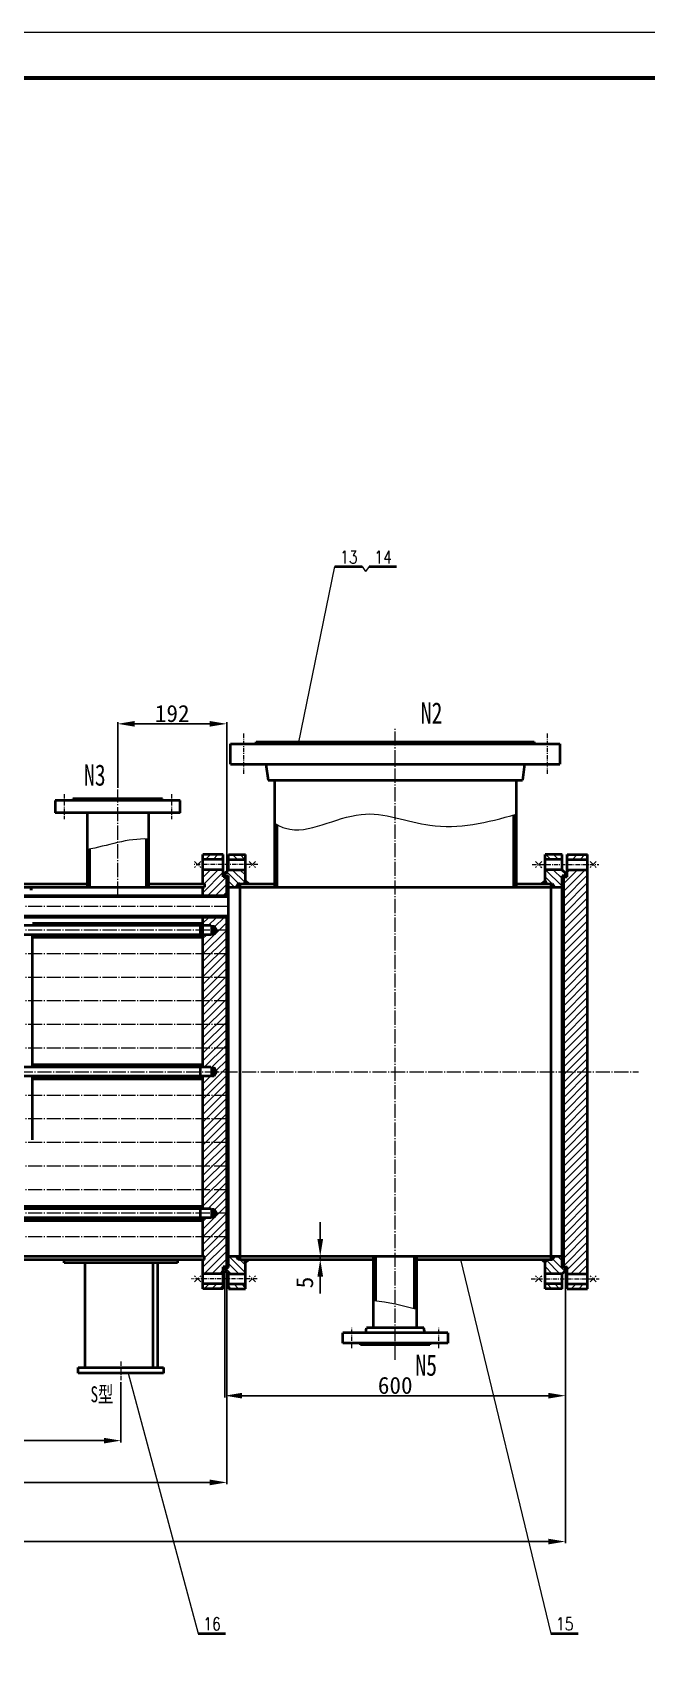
# Model space of a CAD drawing. Extents: x 588 to 8327, y -3799 to 953.
# Drawn here: x 4631 to 5713, y -1923 to 953 of the extents above; entities that cross this region are included whole.
import ezdxf
from ezdxf.enums import TextEntityAlignment as Align

# ---------------------------------------------------------------- set-up
doc = ezdxf.new("R2010")
doc.units = 0
doc.header["$LTSCALE"] = 10
doc.header["$PDMODE"] = 1
doc.linetypes.add('ZXX-L', pattern=[3.28, 2.5, -0.3, 0.18, -0.3])
doc.linetypes.add('ZXX-S', pattern=[1.27, 0.75, -0.2, 0.12, -0.2])
doc.layers.get('Defpoints').update_dxf_attribs({"linetype": 'CONTINUOUS'})
for name, color, linetype, lineweight in [('A 粗实线', 1, 'CONTINUOUS', 40), ('B 细实线', 7, 'CONTINUOUS', 18), ('C 文 字', 2, 'CONTINUOUS', 20), ('D 短中心线', 3, 'ZXX-S', 18), ('E 长中心线', 3, 'ZXX-L', 18), ('J 标注尺寸', 2, 'CONTINUOUS', 18)]:
    doc.layers.add(name, color=color, linetype=linetype, lineweight=lineweight)
doc.styles.add('HZTXT', font='SIMFANG.TTF', dxfattribs={"width": 0.75})
doc.styles.add('ROMANC', font='romanc', dxfattribs={"width": 0.7, "height": 6})
doc.styles.get("Standard").update_dxf_attribs({"font": 'SIMFANG.TTF'})
doc.styles.add('标题中文', font='SIMFANG.TTF', dxfattribs={"width": 0.7})
doc.dimstyles.new('通用标注4.0', dxfattribs={"dimtxt": 30, "dimasz": 30, "dimexe": 3, "dimexo": 3, "dimgap": 3, "dimtad": 1, "dimdec": 0, "dimzin": 0, "dimdsep": 46, "dimtxsty": 'Standard', "dimcen": 3, "dimadec": 0, "dimazin": 0, "dimtfac": 0.375, "dimtdec": 0, "dimtmove": 2, "dimatfit": 3, "dimfxl": 0, "dimtzin": 0, "dimarcsym": 0})
pattern_1 = [(45, (0, 151.002), (-6.735192, 6.735192), [])]
pattern_2 = [(135, (0, 151.002), (-6.735192, -6.735192), [])]

# ---------------------------------------------------------------- blocks, each defined once
blk = doc.blocks.new('*D94')
at = {"layer": 'Defpoints', "color": 0}
for p in [(3066.6, -1421.6), (4786.6, -1421.6), (4786.6, -1527.4)]:
    blk.add_point(p, dxfattribs=at)
at = {"layer": 'J 标注尺寸', "color": 0, "lineweight": -2}
for p, q in [((3066.6, -1424.6), (3066.6, -1530.4)), ((4786.6, -1424.6), (4786.6, -1530.4)), ((3096.6, -1527.4), (4756.6, -1527.4))]:
    blk.add_line(p, q, dxfattribs=at)
at = {"layer": 'J 标注尺寸', "color": 0}
for points in [[(3096.6, -1522.4), (3096.6, -1532.4), (3066.6, -1527.4)], [(4756.6, -1522.4), (4756.6, -1532.4), (4786.6, -1527.4)]]:
    blk.add_solid(points, dxfattribs=at)
at = {"layer": 'J 标注尺寸', "color": 0, "insert": (3926.6, -1509.4), "char_height": 30, "attachment_point": 5}
blk.add_mtext('1720', dxfattribs=at)
blk = doc.blocks.new('*D96')
at = {"layer": 'Defpoints', "color": 0}
for p in [(2880.1, -1222.4), (4973.1, -1222.4), (4973.1, -1601)]:
    blk.add_point(p, dxfattribs=at)
at = {"layer": 'J 标注尺寸', "color": 0, "lineweight": -2}
for p, q in [((2880.1, -1225.4), (2880.1, -1604)), ((4973.1, -1225.4), (4973.1, -1604)), ((2910.1, -1601), (4943.1, -1601))]:
    blk.add_line(p, q, dxfattribs=at)
at = {"layer": 'J 标注尺寸', "color": 0}
for points in [[(2910.1, -1596), (2910.1, -1606), (2880.1, -1601)], [(4943.1, -1596), (4943.1, -1606), (4973.1, -1601)]]:
    blk.add_solid(points, dxfattribs=at)
at = {"layer": 'J 标注尺寸', "color": 0, "insert": (3926.6, -1583), "char_height": 30, "attachment_point": 5}
blk.add_mtext('2093', dxfattribs=at)
blk = doc.blocks.new('*D103')
at = {"layer": 'Defpoints', "color": 0}
for p in [(4781.1, -264.4), (4781.1, -380), (4973.1, -532.4)]:
    blk.add_point(p, dxfattribs=at)
at = {"layer": 'J 标注尺寸', "color": 0, "lineweight": -2}
for p, q in [((4781.1, -377), (4781.1, -261.4)), ((4943.1, -264.4), (4811.1, -264.4)), ((4973.1, -529.4), (4973.1, -261.4))]:
    blk.add_line(p, q, dxfattribs=at)
at = {"layer": 'J 标注尺寸', "color": 0}
for points in [[(4811.1, -259.4), (4811.1, -269.4), (4781.1, -264.4)], [(4943.1, -259.4), (4943.1, -269.4), (4973.1, -264.4)]]:
    blk.add_solid(points, dxfattribs=at)
at = {"layer": 'J 标注尺寸', "color": 0, "insert": (4877.1, -246.4), "char_height": 30, "attachment_point": 5}
blk.add_mtext('192', dxfattribs=at)
blk = doc.blocks.new('*D105')
at = {"layer": 'Defpoints', "color": 0}
for p in [(2233.1, -1227.4), (5570.1, -1227.4), (5570.1, -1705.2)]:
    blk.add_point(p, dxfattribs=at)
at = {"layer": 'J 标注尺寸', "color": 0, "lineweight": -2}
for p, q in [((2233.1, -1230.4), (2233.1, -1708.2)), ((5570.1, -1230.4), (5570.1, -1708.2)), ((2263.1, -1705.2), (5540.1, -1705.2))]:
    blk.add_line(p, q, dxfattribs=at)
at = {"layer": 'J 标注尺寸', "color": 0}
for points in [[(2263.1, -1700.2), (2263.1, -1710.2), (2233.1, -1705.2)], [(5540.1, -1700.2), (5540.1, -1710.2), (5570.1, -1705.2)]]:
    blk.add_solid(points, dxfattribs=at)
at = {"layer": 'J 标注尺寸', "color": 0, "insert": (3901.6, -1687.2), "char_height": 30, "attachment_point": 5}
blk.add_mtext('3337', dxfattribs=at)
blk = doc.blocks.new('*D106')
at = {"layer": 'Defpoints', "color": 0}
for p in [(4970.1, -1227.4), (5570.1, -1227.4), (5570.1, -1448.2)]:
    blk.add_point(p, dxfattribs=at)
at = {"layer": 'J 标注尺寸', "color": 0, "lineweight": -2}
for p, q in [((4970.1, -1230.4), (4970.1, -1451.2)), ((5570.1, -1230.4), (5570.1, -1451.2)), ((5000.1, -1448.2), (5540.1, -1448.2))]:
    blk.add_line(p, q, dxfattribs=at)
at = {"layer": 'J 标注尺寸', "color": 0}
for points in [[(5000.1, -1443.2), (5000.1, -1453.2), (4970.1, -1448.2)], [(5540.1, -1443.2), (5540.1, -1453.2), (5570.1, -1448.2)]]:
    blk.add_solid(points, dxfattribs=at)
at = {"layer": 'J 标注尺寸', "color": 0, "insert": (5270.1, -1430.2), "char_height": 30, "attachment_point": 5}
blk.add_mtext('600', dxfattribs=at)
blk = doc.blocks.new('*D108')
at = {"layer": 'Defpoints', "color": 0}
for p in [(5138, -1202.4), (5165.1, -1202.4), (5165.1, -1208.4)]:
    blk.add_point(p, dxfattribs=at)
at = {"layer": 'J 标注尺寸', "color": 0, "lineweight": -2}
for p, q in [((5138, -1172.4), (5138, -1142.4)), ((5162.1, -1202.4), (5135, -1202.4)), ((5138, -1208.4), (5138, -1202.4)), ((5162.1, -1208.4), (5135, -1208.4)), ((5138, -1238.4), (5138, -1268.4))]:
    blk.add_line(p, q, dxfattribs=at)
at = {"layer": 'J 标注尺寸', "color": 0}
for points in [[(5133, -1172.4), (5143, -1172.4), (5138, -1202.4)], [(5133, -1238.4), (5143, -1238.4), (5138, -1208.4)]]:
    blk.add_solid(points, dxfattribs=at)
at = {"layer": 'J 标注尺寸', "color": 0, "insert": (5110.6, -1248.8), "char_height": 30, "attachment_point": 5, "rotation": 90}
blk.add_mtext('5', dxfattribs=at)

msp = doc.modelspace()

# ---------------------------------------------------------------- hatches: boundary and pattern name
at = {"layer": 'A 粗实线'}
for points in [[(4993.1, -546.4), (4996.1, -546.4), (4996.1, -552.4), (4989.7, -552.4)], [(5547.1, -546.4), (5544.1, -546.4), (5544.1, -552.4), (5550.6, -552.4)], [(4993.1, -1208.4), (4996.1, -1208.4), (4996.1, -1202.4), (4989.7, -1202.4)], [(5547.1, -1208.4), (5544.1, -1208.4), (5544.1, -1202.4), (5550.6, -1202.4)]]:
    msp.add_hatch(color=256, dxfattribs=at).paths.add_polyline_path(points)
h = msp.add_hatch(color=256, dxfattribs=at)
h.paths.add_polyline_path([(5006.1, -541.2), (5012.1, -546.4), (5006.1, -546.4)])
h.paths.add_polyline_path([(5006.1, -541.2), (5006.1, -546.4), (5003.1, -546.4)])
h = msp.add_hatch(color=256, dxfattribs=at)
h.paths.add_polyline_path([(5534.1, -541.2), (5528.1, -546.4), (5534.1, -546.4)])
h.paths.add_polyline_path([(5534.1, -541.2), (5534.1, -546.4), (5537.1, -546.4)])
h = msp.add_hatch(color=256, dxfattribs=at)
h.paths.add_polyline_path([(5006.1, -1213.6), (5012.1, -1208.4), (5006.1, -1208.4)])
h.paths.add_polyline_path([(5006.1, -1213.6), (5006.1, -1208.4), (5003.1, -1208.4)])
h = msp.add_hatch(color=256, dxfattribs=at)
h.paths.add_polyline_path([(5534.1, -1213.6), (5528.1, -1208.4), (5534.1, -1208.4)])
h.paths.add_polyline_path([(5534.1, -1213.6), (5534.1, -1208.4), (5537.1, -1208.4)])
at = {"layer": 'B 细实线'}
h = msp.add_hatch(dxfattribs=at)
h.set_pattern_fill('ANSI31', color=256, scale=3, style=0)
h.set_pattern_definition(pattern_1)
h.paths.add_polyline_path([(4967.1, -494.9), (4931.1, -494.9), (4931.1, -503.4), (4967.1, -503.4)])
h.paths.add_polyline_path([(4973.1, -533.9), (4967.1, -533.9), (4967.1, -521.4), (4931.1, -521.4), (4931.1, -546.4), (4934.1, -546.4), (4934.1, -552.4), (4931.1, -552.4), (4931.1, -567.4), (4973.1, -567.4)])
h.paths.add_polyline_path([(4973.1, -605.4), (4931.1, -605.4), (4931.1, -620), (4945.1, -620), (4951.1, -620), (4951.1, -621), (4955.2, -628), (4973.1, -628)])
h.paths.add_polyline_path([(4973.1, -628), (4955.2, -628), (4951.1, -635), (4951.1, -636), (4945.1, -636), (4931.1, -636), (4931.1, -669.5), (4973.1, -669.5)])
h.paths.add_polyline_path([(4973.1, -669.5), (4931.1, -669.5), (4931.1, -711.1), (4973.1, -711.1)])
h.paths.add_polyline_path([(4973.1, -711.1), (4931.1, -711.1), (4931.1, -752.7), (4973.1, -752.7)])
h.paths.add_polyline_path([(4973.1, -752.7), (4931.1, -752.7), (4931.1, -794.3), (4973.1, -794.3)])
h.paths.add_polyline_path([(4973.1, -794.3), (4931.1, -794.3), (4931.1, -835.8), (4973.1, -835.8)])
h.paths.add_polyline_path([(4973.1, -835.8), (4931.1, -835.8), (4931.1, -869.4), (4945.1, -869.4), (4951.1, -869.4), (4951.1, -870.4), (4955.2, -877.4), (4973.1, -877.4)])
h.paths.add_polyline_path([(4973.1, -877.4), (4955.2, -877.4), (4951.1, -884.4), (4951.1, -885.4), (4945.1, -885.4), (4931.1, -885.4), (4931.1, -919), (4973.1, -919)])
h.paths.add_polyline_path([(4973.1, -919), (4931.1, -919), (4931.1, -960.5), (4973.1, -960.5)])
h.paths.add_polyline_path([(4973.1, -960.5), (4931.1, -960.5), (4931.1, -1002.1), (4973.1, -1002.1)])
h.paths.add_polyline_path([(4973.1, -1002.1), (4931.1, -1002.1), (4931.1, -1043.7), (4973.1, -1043.7)])
h.paths.add_polyline_path([(4973.1, -1043.7), (4931.1, -1043.7), (4931.1, -1085.2), (4973.1, -1085.2)])
h.paths.add_polyline_path([(4973.1, -1085.2), (4931.1, -1085.2), (4931.1, -1118.8), (4945.1, -1118.8), (4951.1, -1118.8), (4951.1, -1119.8), (4955.2, -1126.8), (4973.1, -1126.8)])
h.paths.add_polyline_path([(4973.1, -1126.8), (4955.2, -1126.8), (4951.1, -1133.8), (4951.1, -1134.8), (4945.1, -1134.8), (4931.1, -1134.8), (4931.1, -1168.4), (4973.1, -1168.4)])
h.paths.add_polyline_path([(4973.1, -1168.4), (4931.1, -1168.4), (4931.1, -1202.4), (4934.1, -1202.4), (4934.1, -1208.4), (4931.1, -1208.4), (4931.1, -1233.4), (4967.1, -1233.4), (4967.1, -1220.9), (4973.1, -1220.9)])
h.paths.add_polyline_path([(4967.1, -1251.4), (4931.1, -1251.4), (4931.1, -1259.9), (4967.1, -1259.9)])
h = msp.add_hatch(dxfattribs=at)
h.set_pattern_fill('ANSI31', color=256, scale=3, angle=90, style=0)
h.set_pattern_definition(pattern_2)
h.paths.add_polyline_path([(5006.1, -494.9), (4976.1, -494.9), (4976.1, -503.4), (5006.1, -503.4)])
h.paths.add_polyline_path([(5006.1, -521.4), (4976.1, -521.4), (4970.1, -527.4), (4970.1, -532.4), (4976.1, -532.4), (4976.1, -552.4), (4989.7, -552.4), (4993.1, -546.4), (4996.1, -546.4), (5003.1, -546.4), (5006.1, -541.2)])
h.paths.add_polyline_path([(5006.1, -1213.6), (5003.1, -1208.4), (4996.1, -1208.4), (4993.1, -1208.4), (4989.7, -1202.4), (4976.1, -1202.4), (4976.1, -1222.4), (4970.1, -1222.4), (4970.1, -1227.4), (4976.1, -1233.4), (5006.1, -1233.4)])
h.paths.add_polyline_path([(5006.1, -1251.4), (4976.1, -1251.4), (4976.1, -1259.9), (5006.1, -1259.9)])
h = msp.add_hatch(dxfattribs=at)
h.set_pattern_fill('ANSI31', color=256, scale=3, angle=90, style=0)
h.set_pattern_definition(pattern_2)
h.paths.add_polyline_path([(5564.1, -494.9), (5534.1, -494.9), (5534.1, -503.4), (5564.1, -503.4)])
h.paths.add_polyline_path([(5564.1, -532.4), (5570.1, -532.4), (5570.1, -527.4), (5564.1, -521.4), (5534.1, -521.4), (5534.1, -541.2), (5537.1, -546.4), (5547.1, -546.4), (5550.6, -552.4), (5564.1, -552.4)])
h.paths.add_polyline_path([(5564.1, -1202.4), (5550.6, -1202.4), (5547.1, -1208.4), (5537.1, -1208.4), (5534.1, -1213.6), (5534.1, -1233.4), (5564.1, -1233.4), (5570.1, -1227.4), (5570.1, -1222.4), (5564.1, -1222.4)])
h.paths.add_polyline_path([(5564.1, -1251.4), (5534.1, -1251.4), (5534.1, -1259.9), (5564.1, -1259.9)])
h = msp.add_hatch(dxfattribs=at)
h.set_pattern_fill('ANSI31', color=256, scale=3, style=0)
h.set_pattern_definition(pattern_1)
h.paths.add_polyline_path([(5609.1, -494.9), (5573.1, -494.9), (5573.1, -503.4), (5609.1, -503.4)])
h.paths.add_polyline_path([(5609.1, -521.4), (5573.1, -521.4), (5573.1, -533.9), (5567.1, -533.9), (5567.1, -877.4), (5609.1, -877.4)])
h.paths.add_polyline_path([(5609.1, -877.4), (5567.1, -877.4), (5567.1, -1220.9), (5573.1, -1220.9), (5573.1, -1233.4), (5609.1, -1233.4)])
h.paths.add_polyline_path([(5609.1, -1251.4), (5573.1, -1251.4), (5573.1, -1259.9), (5609.1, -1259.9)])
h = msp.add_hatch(dxfattribs=at)
h.set_pattern_fill('ANSI37', color=256, scale=0.5, style=0)
h.set_pattern_definition([(225, (15565.4835, 10.1368), (1.12253202, -1.12253202), []), (315, (15565.4835, 10.1368), (1.12253202, 1.12253202), [])])
h.paths.add_polyline_path([(4973.1, -552.4), (4976.1, -552.4), (4976.1, -532.4), (4973.1, -532.4)])
h = msp.add_hatch(dxfattribs=at)
h.set_pattern_fill('ANSI37', color=256, scale=0.5, style=0)
h.set_pattern_definition([(315, (-5025.2128, 10.1368), (-1.12253202, -1.12253202), []), (225, (-5025.2128, 10.1368), (-1.12253202, 1.12253202), [])])
h.paths.add_polyline_path([(5567.1, -552.4), (5564.1, -552.4), (5564.1, -532.4), (5567.1, -532.4)])
h = msp.add_hatch(color=256, dxfattribs=at)
h.paths.add_polyline_path([(4931.1, -615.5), (4631.1, -615.5), (4631.1, -617.5), (4931.1, -617.5)])
h.paths.add_polyline_path([(4931.1, -638.5), (4631.1, -638.5), (4631.1, -640.5), (4931.1, -640.5)])
h = msp.add_hatch(color=256, dxfattribs=at)
h.paths.add_polyline_path([(4931.1, -864.9), (4631.1, -864.9), (4631.1, -866.9), (4931.1, -866.9)])
h.paths.add_polyline_path([(4931.1, -887.9), (4631.1, -887.9), (4631.1, -889.9), (4931.1, -889.9)])
h = msp.add_hatch(color=256, dxfattribs=at)
h.paths.add_polyline_path([(4931.1, -1114.3), (4280.1, -1114.3), (4280.1, -1116.3), (4931.1, -1116.3)])
h.paths.add_polyline_path([(4931.1, -1137.3), (4280.1, -1137.3), (4280.1, -1139.3), (4931.1, -1139.3)])
h = msp.add_hatch(dxfattribs=at)
h.set_pattern_fill('ANSI37', color=256, scale=0.5, style=0)
h.set_pattern_definition([(135, (15565.4835, -1764.9275), (1.12253202, 1.12253202), []), (45, (15565.4835, -1764.9275), (1.12253202, -1.12253202), [])])
h.paths.add_polyline_path([(4973.1, -1202.4), (4976.1, -1202.4), (4976.1, -1222.4), (4973.1, -1222.4)])
h = msp.add_hatch(dxfattribs=at)
h.set_pattern_fill('ANSI37', color=256, scale=0.5, style=0)
h.set_pattern_definition([(45, (-5025.2128, -1764.9275), (-1.12253202, 1.12253202), []), (135, (-5025.2128, -1764.9275), (-1.12253202, -1.12253202), [])])
h.paths.add_polyline_path([(5567.1, -1202.4), (5564.1, -1202.4), (5564.1, -1222.4), (5567.1, -1222.4)])

# ---------------------------------------------------------------- linework, layer by layer
at = {"layer": 'A 粗实线'}
for p, q in [((5163.8, 12.5), (5211.9, 12.5)), ((5224.1, 12.5), (5272.2, 12.5)), ((4980.1, -335.4), (4980.1, -299.4)), ((4980.1, -299.4), (5560.1, -299.4)), ((5025.1, -299.4), (5025.1, -296.4)), ((5025.1, -296.4), (5515.1, -296.4)), ((5515.1, -296.4), (5515.1, -299.4)), ((5560.1, -299.4), (5560.1, -335.4)), ((4980.1, -335.4), (5560.1, -335.4)), ((5042.1, -335.4), (5045.9, -363.4)), ((5498.1, -335.4), (5494.4, -363.4)), ((5045.9, -363.4), (5494.4, -363.4)), ((5057.1, -363.4), (5057.1, -552.4)), ((5483.1, -363.4), (5483.1, -552.4)), ((4891.1, -399.4), (4671.1, -399.4)), ((4671.1, -399.4), (4671.1, -421.4)), ((4860.1, -396.4), (4702.1, -396.4)), ((4702.1, -396.4), (4702.1, -399.4)), ((4860.1, -399.4), (4860.1, -396.4)), ((4891.1, -421.4), (4891.1, -399.4)), ((4891.1, -421.4), (4671.1, -421.4)), ((4727.1, -421.4), (4727.1, -552.4)), ((4835.1, -421.4), (4835.1, -552.4)), ((5478.6, -425), (5478.6, -552.4)), ((5061.6, -441.9), (5061.6, -552.4)), ((4731.1, -485.3), (4731.1, -552.4)), ((4831.1, -467.3), (4831.1, -552.4)), ((4931.1, -546.4), (4931.1, -494.9)), ((4967.1, -494.9), (4931.1, -494.9)), ((4967.1, -503.4), (4931.1, -503.4)), ((4967.1, -533.9), (4967.1, -494.9)), ((4976.1, -494.9), (5006.1, -494.9)), ((4976.1, -521.4), (4976.1, -494.9)), ((4976.1, -503.4), (5006.1, -503.4)), ((5006.1, -546.4), (5006.1, -494.9)), ((5534.1, -546.4), (5534.1, -494.9)), ((5564.1, -494.9), (5534.1, -494.9)), ((5564.1, -503.4), (5534.1, -503.4)), ((5564.1, -521.4), (5564.1, -494.9)), ((5573.1, -533.9), (5573.1, -494.9)), ((5573.1, -494.9), (5609.1, -494.9)), ((5573.1, -503.4), (5609.1, -503.4)), ((5609.1, -1259.9), (5609.1, -494.9)), ((3126.1, -546.4), (4727.1, -546.4)), ((4835.1, -546.4), (4934.1, -546.4)), ((4967.1, -521.4), (4931.1, -521.4)), ((4934.1, -546.4), (4934.1, -552.4)), ((4973.1, -533.9), (4967.1, -533.9)), ((4970.1, -527.4), (4976.1, -521.4)), ((4970.1, -533.9), (4970.1, -527.4)), ((4970.1, -532.4), (4976.1, -532.4)), ((4973.1, -567.4), (4973.1, -532.4)), ((4973.1, -567.4), (4973.1, -533.9)), ((4976.1, -521.4), (5006.1, -521.4)), ((4976.1, -1222.4), (4976.1, -532.4)), ((4993.1, -546.4), (4989.7, -552.4)), ((4993.1, -546.4), (5057.1, -546.4)), ((4996.1, -546.4), (4993.1, -546.4)), ((4996.1, -546.4), (4996.1, -1208.4)), ((5003.1, -546.4), (5006.1, -541.2)), ((5006.1, -541.2), (5012.1, -546.4)), ((5483.1, -546.4), (5547.1, -546.4)), ((5534.1, -541.2), (5528.1, -546.4)), ((5564.1, -521.4), (5534.1, -521.4)), ((5537.1, -546.4), (5534.1, -541.2)), ((5544.1, -546.4), (5544.1, -1208.4)), ((5544.1, -546.4), (5547.1, -546.4)), ((5547.1, -546.4), (5550.6, -552.4)), ((5570.1, -527.4), (5564.1, -521.4)), ((5564.1, -1222.4), (5564.1, -532.4)), ((5570.1, -532.4), (5564.1, -532.4)), ((5567.1, -1222.4), (5567.1, -532.4)), ((5567.1, -1220.9), (5567.1, -533.9)), ((5567.1, -533.9), (5573.1, -533.9)), ((5570.1, -533.9), (5570.1, -527.4)), ((5573.1, -521.4), (5609.1, -521.4)), ((4976.1, -567.4), (2877.1, -567.4)), ((4976.1, -569.4), (2877.1, -569.4)), ((2919.1, -552.4), (4934.1, -552.4)), ((4626.1, -555.4), (4631.1, -555.4)), ((4931.1, -567.4), (4931.1, -552.4)), ((4973.1, -552.4), (5564.1, -552.4)), ((5564.1, -552.4), (5567.1, -552.4)), ((4976.1, -603.4), (2877.1, -603.4)), ((4976.1, -605.4), (2877.1, -605.4)), ((4945.1, -620), (3227.1, -620)), ((4631.1, -615.5), (4931.1, -615.5)), ((4631.1, -617.5), (4931.1, -617.5)), ((4926.1, -620), (4926.1, -636)), ((4931.1, -869.4), (4931.1, -605.4)), ((4945.1, -620), (4946.1, -621)), ((4946.1, -621), (4951.1, -621)), ((4946.1, -621), (4946.1, -635)), ((4951.1, -620), (4951.1, -636)), ((4951.1, -621), (4955.2, -628)), ((4951.1, -635), (4955.2, -628)), ((4973.1, -1220.9), (4973.1, -605.4)), ((4973.1, -1222.4), (4973.1, -605.4)), ((4945.1, -636), (3227.1, -636)), ((4631.1, -869.4), (4631.1, -636)), ((4631.1, -638.5), (4931.1, -638.5)), ((4631.1, -640.5), (4931.1, -640.5)), ((4946.1, -635), (4945.1, -636)), ((4946.1, -635), (4951.1, -635)), ((4945.1, -869.4), (3227.1, -869.4)), ((4945.1, -885.4), (3227.1, -885.4)), ((4631.1, -864.9), (4931.1, -864.9)), ((4631.1, -866.9), (4931.1, -866.9)), ((4631.1, -997.4), (4631.1, -885.4)), ((4631.1, -887.9), (4931.1, -887.9)), ((4631.1, -889.9), (4931.1, -889.9)), ((4926.1, -869.4), (4926.1, -885.4)), ((4931.1, -1118.8), (4931.1, -885.4)), ((4945.1, -869.4), (4946.1, -870.4)), ((4946.1, -884.4), (4945.1, -885.4)), ((4946.1, -870.4), (4946.1, -884.4)), ((4946.1, -870.4), (4951.1, -870.4)), ((4946.1, -884.4), (4951.1, -884.4)), ((4951.1, -869.4), (4951.1, -885.4)), ((4951.1, -870.4), (4955.2, -877.4)), ((4951.1, -884.4), (4955.2, -877.4)), ((4945.1, -1118.8), (3578.1, -1118.8)), ((4280.1, -1114.3), (4931.1, -1114.3)), ((4280.1, -1116.3), (4931.1, -1116.3)), ((4926.1, -1118.8), (4926.1, -1134.8)), ((4945.1, -1118.8), (4946.1, -1119.8)), ((4946.1, -1119.8), (4951.1, -1119.8)), ((4946.1, -1119.8), (4946.1, -1133.8)), ((4951.1, -1118.8), (4951.1, -1134.8)), ((4951.1, -1119.8), (4955.2, -1126.8)), ((4945.1, -1134.8), (3578.1, -1134.8)), ((4280.1, -1137.3), (4931.1, -1137.3)), ((4280.1, -1139.3), (4931.1, -1139.3)), ((4931.1, -1202.4), (4931.1, -1134.8)), ((4946.1, -1133.8), (4945.1, -1134.8)), ((4946.1, -1133.8), (4951.1, -1133.8)), ((4951.1, -1133.8), (4955.2, -1126.8)), ((2919.1, -1202.4), (4934.1, -1202.4)), ((4934.1, -1208.4), (4934.1, -1202.4)), ((4973.1, -1202.4), (5567.1, -1202.4)), ((4993.1, -1208.4), (4989.7, -1202.4)), ((5232.1, -1328.4), (5232.1, -1202.4)), ((5236.1, -1280.8), (5236.1, -1202.4)), ((5304.1, -1294.8), (5304.1, -1202.4)), ((5308.1, -1328.4), (5308.1, -1202.4)), ((5547.1, -1208.4), (5550.6, -1202.4)), ((5564.1, -1202.4), (5567.1, -1202.4)), ((3949.1, -1208.4), (4934.1, -1208.4)), ((4686.6, -1214.4), (4686.6, -1208.4)), ((4886.6, -1214.4), (4686.6, -1214.4)), ((4723.6, -1398.4), (4723.6, -1214.4)), ((4843.6, -1398.4), (4843.6, -1214.4)), ((4851.6, -1398.4), (4851.6, -1214.4)), ((4886.6, -1208.4), (4886.6, -1214.4)), ((4931.1, -1259.9), (4931.1, -1208.4)), ((4967.1, -1233.4), (4931.1, -1233.4)), ((4967.1, -1259.9), (4967.1, -1220.9)), ((4973.1, -1220.9), (4967.1, -1220.9)), ((4970.1, -1227.4), (4970.1, -1220.9)), ((4970.1, -1222.4), (4976.1, -1222.4)), ((4970.1, -1227.4), (4976.1, -1233.4)), ((4976.1, -1259.9), (4976.1, -1233.4)), ((4976.1, -1233.4), (5006.1, -1233.4)), ((4996.1, -1208.4), (4993.1, -1208.4)), ((4996.1, -1208.4), (5232.1, -1208.4)), ((5003.1, -1208.4), (5006.1, -1213.6)), ((5006.1, -1259.9), (5006.1, -1208.4)), ((5006.1, -1213.6), (5012.1, -1208.4)), ((5308.1, -1208.4), (5547.1, -1208.4)), ((5534.1, -1213.6), (5528.1, -1208.4)), ((5534.1, -1259.9), (5534.1, -1208.4)), ((5537.1, -1208.4), (5534.1, -1213.6)), ((5564.1, -1233.4), (5534.1, -1233.4)), ((5544.1, -1208.4), (5547.1, -1208.4)), ((5570.1, -1222.4), (5564.1, -1222.4)), ((5570.1, -1227.4), (5564.1, -1233.4)), ((5564.1, -1259.9), (5564.1, -1233.4)), ((5567.1, -1220.9), (5573.1, -1220.9)), ((5570.1, -1227.4), (5570.1, -1220.9)), ((5573.1, -1259.9), (5573.1, -1220.9)), ((5573.1, -1233.4), (5609.1, -1233.4)), ((4967.1, -1251.4), (4931.1, -1251.4)), ((4967.1, -1259.9), (4931.1, -1259.9)), ((4967.1, -1259.9), (4931.1, -1259.9)), ((4976.1, -1251.4), (5006.1, -1251.4)), ((4976.1, -1259.9), (5006.1, -1259.9)), ((4976.1, -1259.9), (5006.1, -1259.9)), ((5564.1, -1251.4), (5534.1, -1251.4)), ((5564.1, -1259.9), (5534.1, -1259.9)), ((5564.1, -1259.9), (5534.1, -1259.9)), ((5573.1, -1251.4), (5609.1, -1251.4)), ((5573.1, -1259.9), (5609.1, -1259.9)), ((5573.1, -1259.9), (5609.1, -1259.9)), ((5362.6, -1337.4), (5177.6, -1337.4)), ((5177.6, -1355.4), (5177.6, -1337.4)), ((5218.1, -1337.4), (5219.6, -1328.4)), ((5320.6, -1328.4), (5219.6, -1328.4)), ((5322.1, -1337.4), (5320.6, -1328.4)), ((5362.6, -1337.4), (5362.6, -1355.4)), ((5362.6, -1355.4), (5177.6, -1355.4)), ((5209.1, -1358.4), (5209.1, -1355.4)), ((5331.1, -1358.4), (5209.1, -1358.4)), ((5331.1, -1355.4), (5331.1, -1358.4)), ((4711.6, -1398.4), (4861.6, -1398.4)), ((4711.6, -1408.4), (4711.6, -1398.4)), ((4861.6, -1408.4), (4711.6, -1408.4)), ((4861.6, -1398.4), (4861.6, -1408.4)), ((4922.6, -1867.3), (4970.8, -1867.3)), ((5544.2, -1867.3), (5592.3, -1867.3))]:
    msp.add_line(p, q, dxfattribs=at)
at = {"layer": 'A 粗实线', "color": 5, "lineweight": 60}
msp.add_lwpolyline([(1798.6, -3718.6), (8246.6, -3718.6), (8246.6, 873.4), (1798.6, 873.4)], close=True, dxfattribs=at)
at = {"layer": 'B 细实线'}
for p, q in [((5099.6, -299.4), (5163.8, 12.5)), ((5211.9, 12.5), (5218, 4)), ((5224.1, 12.5), (5218, 4)), ((4946.1, -621), (4926.1, -621)), ((4945.1, -620), (4951.1, -620)), ((4946.1, -635), (4926.1, -635)), ((4945.1, -636), (4951.1, -636)), ((4946.1, -870.4), (4926.1, -870.4)), ((4946.1, -884.4), (4926.1, -884.4)), ((4945.1, -869.4), (4951.1, -869.4)), ((4945.1, -885.4), (4951.1, -885.4)), ((4946.1, -1119.8), (4926.1, -1119.8)), ((4945.1, -1118.8), (4951.1, -1118.8)), ((4946.1, -1133.8), (4926.1, -1133.8)), ((4945.1, -1134.8), (4951.1, -1134.8)), ((5385, -1208.4), (5544.2, -1867.3)), ((4799.5, -1408.4), (4922.6, -1867.3))]:
    msp.add_line(p, q, dxfattribs=at)
msp.add_lwpolyline([(1598.6, -3798.6), (8326.6, -3798.6), (8326.6, 953.4), (1598.6, 953.4)], close=True, dxfattribs=at)
msp.add_open_spline([(5057.1, -439.3), (5063.6, -443.3), (5109.3, -465.7), (5207.4, -399.9), (5341, -459.8), (5432.3, -438.4), (5483.1, -423.7)], degree=3, knots=[32.236354, 32.236354, 32.236354, 32.236354, 54.956427, 190.277045, 313.105904, 466.812872, 466.812872, 466.812872, 466.812872], dxfattribs=at)
for points in [[(4835.1, -467.5), (4798.5, -465.5), (4762.9, -479.8), (4727.1, -486)], [(5232.1, -1280.5), (5257.8, -1282.1), (5283, -1290), (5308.1, -1295.7)]]:
    msp.add_open_spline(points, degree=3, dxfattribs=at)
at = {"layer": 'D 短中心线'}
for p, q in [((5002.6, -281.4), (5002.6, -353.4)), ((5537.6, -281.4), (5537.6, -353.4)), ((4686.6, -388.4), (4686.6, -432.4)), ((4875.6, -388.4), (4875.6, -432.4)), ((5028.2, -512.4), (4915.6, -512.4)), ((4916.5, -507), (4927.4, -517.8)), ((4927.4, -507), (4916.5, -517.8)), ((5023.7, -507), (5012.8, -517.8)), ((5012.8, -507), (5023.7, -517.8)), ((5511.5, -512.4), (5628.9, -512.4)), ((5528.2, -507), (5517.4, -517.8)), ((5517.4, -507), (5528.2, -517.8)), ((5613.6, -507), (5624.5, -517.8)), ((5624.5, -507), (5613.6, -517.8)), ((4927.4, -1247.8), (4916.5, -1237)), ((4916.5, -1247.8), (4927.4, -1237)), ((5012.8, -1247.8), (5023.7, -1237)), ((5023.7, -1247.8), (5012.8, -1237)), ((5517.4, -1247.8), (5528.2, -1237)), ((5528.2, -1247.8), (5517.4, -1237)), ((5624.5, -1247.8), (5613.6, -1237)), ((5613.6, -1247.8), (5624.5, -1237)), ((5027, -1242.4), (4911, -1242.4)), ((5509.7, -1242.4), (5629.8, -1242.4)), ((5193.4, -1364.4), (5193.4, -1328.4)), ((5346.9, -1364.4), (5346.9, -1328.4)), ((4786.6, -1388), (4786.6, -1421.6))]:
    msp.add_line(p, q, dxfattribs=at)
at = {"layer": 'E 长中心线'}
for p, q in [((5270.1, -1385.2), (5270.1, -270.3)), ((4781.1, -567.2), (4781.1, -380)), ((4976.1, -586.4), (2877.1, -586.4)), ((4976.1, -628), (2877.1, -628)), ((4976.1, -669.5), (2877.1, -669.5)), ((4976.1, -711.1), (2877.1, -711.1)), ((4976.1, -752.7), (2877.1, -752.7)), ((4976.1, -794.3), (2877.1, -794.3)), ((4976.1, -835.8), (2877.1, -835.8)), ((2146.6, -877.4), (5698.7, -877.4)), ((4976.1, -919), (2877.1, -919)), ((4976.1, -960.5), (2877.1, -960.5)), ((4976.1, -1002.1), (2877.1, -1002.1)), ((4976.1, -1043.7), (2877.1, -1043.7)), ((4976.1, -1085.2), (2877.1, -1085.2)), ((4976.1, -1126.8), (2877.1, -1126.8)), ((4976.1, -1168.4), (2877.1, -1168.4))]:
    msp.add_line(p, q, dxfattribs=at)

# ---------------------------------------------------------------- texts
at = {"layer": 'C 文 字', "style": 'ROMANC', "width": 0.8}
for s, p in [('13', (5188.4, 29.4)), ('14', (5248.7, 29.4)), ('16', (4947.2, -1850.3)), ('15', (5568.8, -1850.3))]:
    msp.add_text(s, height=22.58, dxfattribs=at).set_placement(p, align=Align.MIDDLE)
at = {"layer": 'C 文 字', "char_height": 37.44, "width": 599.04, "attachment_point": 1, "style": 'HZTXT'}
for s, insert in [('N2', (5315.1, -226.6)), ('N3', (4721.6, -335.9)), ('N5', (5305.6, -1375.7))]:
    msp.add_mtext(s, dxfattribs=dict(at, insert=insert))
at = {"layer": 'J 标注尺寸', "style": '标题中文', "width": 0.7}
msp.add_text('S型', height=28, dxfattribs=at).set_placement((4733.1, -1459.7))

# ---------------------------------------------------------------- dimensions: what is measured, and where the dimension line sits
at = {"layer": 'J 标注尺寸'}
for base, p1, p2, picture, middle in [((4781.1, -264.4), (4973.1, -532.4), (4781.1, -380), '*D103', (4877.1, -246.4)), ((5570.1, -1705.2), (2233.1, -1227.4), (5570.1, -1227.4), '*D105', (3901.6, -1687.2)), ((4973.1, -1601), (2880.1, -1222.4), (4973.1, -1222.4), '*D96', (3926.6, -1583)), ((5570.1, -1448.2), (4970.1, -1227.4), (5570.1, -1227.4), '*D106', (5270.1, -1430.2)), ((4786.6, -1527.4), (3066.6, -1421.6), (4786.6, -1421.6), '*D94', (3926.6, -1509.4))]:
    dim = msp.add_linear_dim(base=base, p1=p1, p2=p2, dimstyle='通用标注4.0', dxfattribs=at)
    dim.commit()
    dim.dimension.update_dxf_attribs({"geometry": picture, "text_midpoint": middle})
dim = msp.add_linear_dim(base=(5138, -1202.4), p1=(5165.1, -1208.4), p2=(5165.1, -1202.4), angle=90, text='5', dimstyle='通用标注4.0', dxfattribs=at)
dim.commit()
dim.dimension.update_dxf_attribs({"geometry": '*D108', "text_midpoint": (5110.6, -1248.8), "dimtype": 160})

doc.saveas('drawing.dxf')
